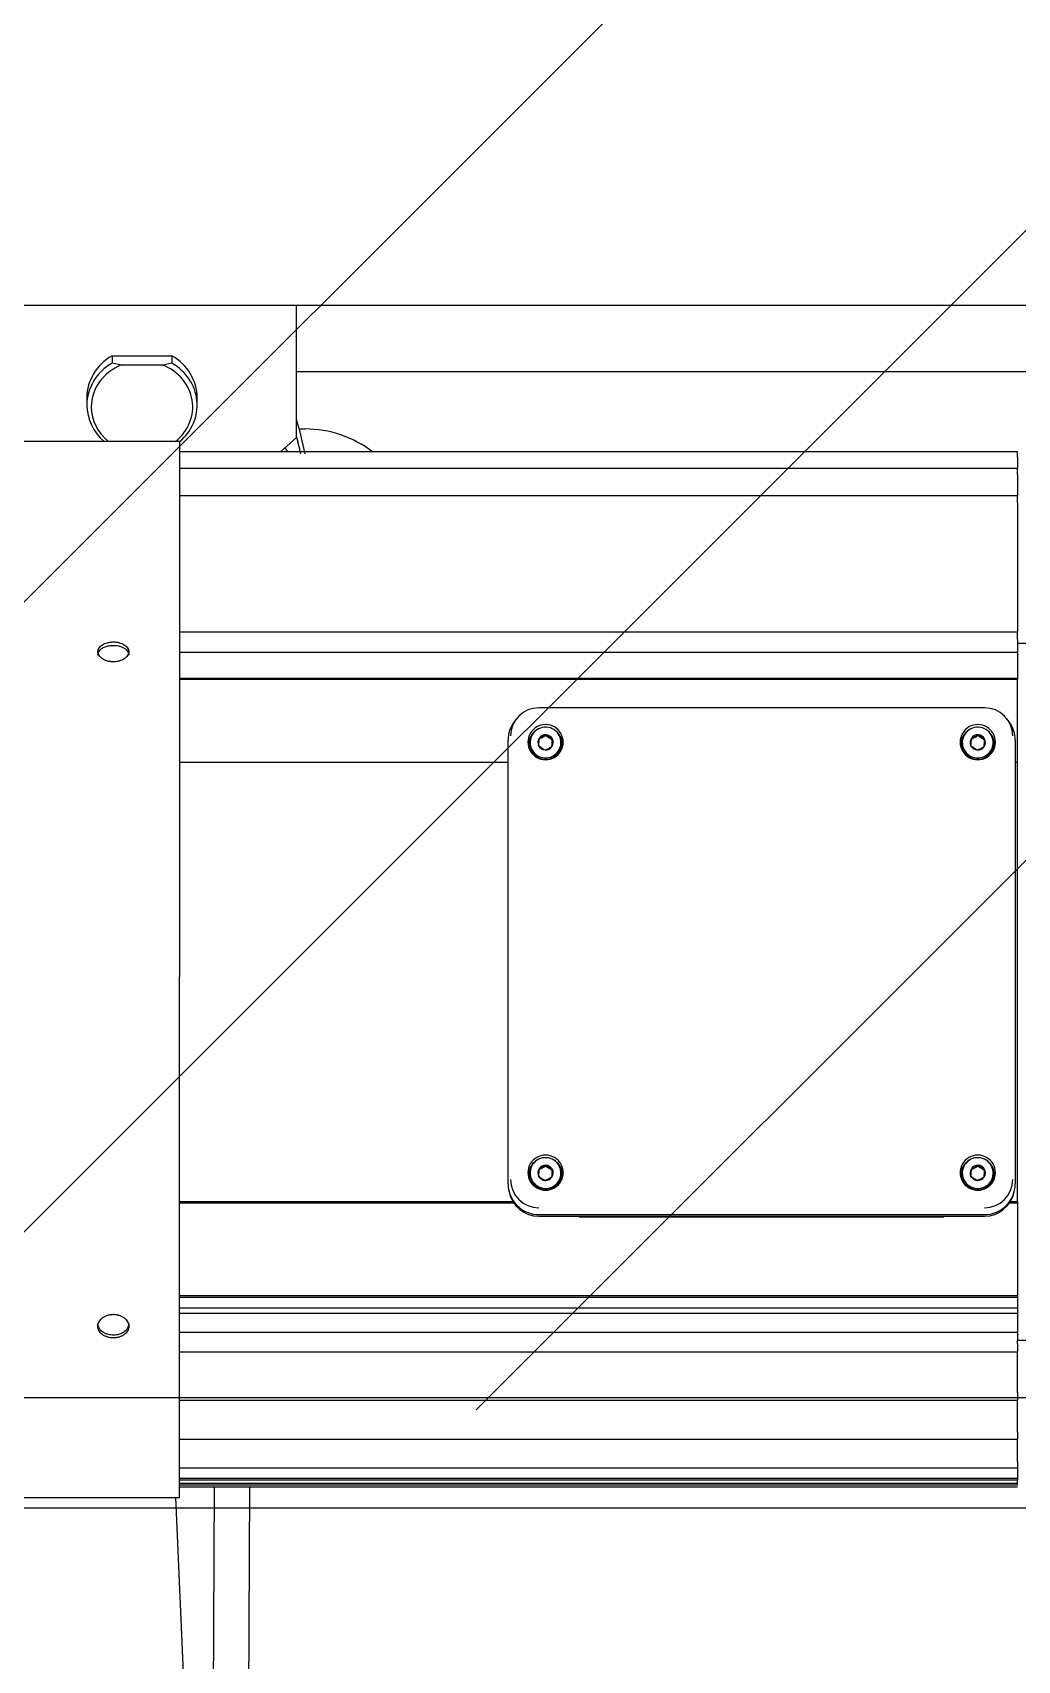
# Model space of a CAD drawing. Extents: x -599358 to 2865263, y -1062760 to 486533.
# Drawn here: x 246598 to 246949, y -693038 to -692458 of the extents above; entities that cross this region are included whole.
import ezdxf

# ---------------------------------------------------------------- set-up
doc = ezdxf.new("R2010")
doc.units = 0
for name, color, linetype in [('A-HATCH-1', 252, 'Continuous'), ('EWHS5T6M-1', 7, 'Continuous'), ('EWHS5T6M-3', 7, 'Continuous'), ('FHSGH10105-主梁-06', 7, 'Continuous'), ('零件1^葫芦小车', 7, 'Continuous')]:
    doc.layers.add(name, color=color, linetype=linetype)

msp = doc.modelspace()

# ---------------------------------------------------------------- hatches: boundary and pattern name
at = {"layer": 'A-HATCH-1'}
h = msp.add_hatch(dxfattribs=at)
h.set_pattern_fill('ANSI31', color=4, scale=100)
h.set_pattern_definition([(45, (1989370.97, -1271056.52), (-112.253202, 112.253202), [])])
h.paths.add_polyline_path([(244910.57, -692074.03), (252695.32, -692074.03), (252695.32, -692949.03), (244910.57, -692949.03)])

# ---------------------------------------------------------------- linework, layer by layer
at = {"layer": 'EWHS5T6M-1', "color": 4, "linetype": 'Continuous'}
msp.add_line((246694.88, -692599.46), (246692.76, -692599.46), dxfattribs=at)
for centre, radius, start, end in [((246548.73, -692638.74), 149.29, 11.75939, 16.68559), ((246694.88, -692638.74), 39.29, 52.41138, 90), ((246548.73, -692638.74), 147.71, 11.8863, 14.5143)]:
    msp.add_arc(centre, radius, start, end, dxfattribs=at)
at = {"layer": 'EWHS5T6M-3', "color": 4, "linetype": 'Continuous'}
for p, q in [((247054.73, -692555.46), (246140.16, -692555.46)), ((246691.73, -692602.52), (246691.73, -692555.46)), ((246626.08, -692573.33), (246626.08, -692575.98)), ((246626.08, -692573.33), (246647.39, -692573.33)), ((246629.36, -692576.65), (246626.08, -692575.98)), ((246644.11, -692576.65), (246629.36, -692576.65)), ((246647.39, -692575.98), (246644.11, -692576.65)), ((246647.39, -692573.33), (246647.39, -692575.98)), ((246617.09, -692588.28), (246617.09, -692590.94)), ((246656.38, -692590.94), (246656.38, -692588.28)), ((246650.09, -692603.89), (246514.16, -692603.89)), ((246650.09, -692603.89), (246650.09, -692794.68)), ((246691.73, -692602.52), (246686.12, -692607.61)), ((246948.66, -692607.61), (246650.09, -692607.61)), ((246948.66, -692609.54), (246948.66, -692607.61)), ((246948.66, -692609.54), (246948.66, -692613.51)), ((246948.66, -692613.51), (246650.09, -692613.51)), ((246948.66, -692615.7), (246948.66, -692613.51)), ((246948.66, -692615.7), (246948.66, -692623.33)), ((246948.66, -692623.33), (246650.09, -692623.33)), ((246948.66, -692625.77), (246948.66, -692623.33)), ((246948.66, -692625.77), (246948.66, -692671.83)), ((246948.66, -692671.83), (246650.09, -692671.83)), ((246948.66, -692674.51), (246948.66, -692671.83)), ((246948.66, -692674.51), (246948.66, -692675.91)), ((246948.66, -692675.91), (246948.66, -692676.06)), ((246973.81, -692675.91), (246948.66, -692675.91)), ((246948.66, -692676.06), (246948.66, -692688.68)), ((246948.66, -692679.08), (246650.09, -692679.08)), ((246650.09, -692688.27), (246948.66, -692688.27)), ((246948.66, -692688.68), (246650.09, -692688.68)), ((246948.66, -692689.51), (246948.66, -692688.68)), ((246948.66, -692718.21), (246948.66, -692689.51)), ((246936.88, -692698.81), (246778.16, -692698.81)), ((246770.08, -692702.84), (246769.36, -692703.81)), ((246945.69, -692703.81), (246944.96, -692702.84)), ((246767.16, -692868.49), (246767.16, -692710.38)), ((246775.02, -692711.2), (246775.02, -692711.7)), ((246778.09, -692712.65), (246778.24, -692709.94)), ((246778.24, -692709.94), (246780.66, -692708.71)), ((246778.24, -692709.94), (246778.24, -692709.67)), ((246780.66, -692708.71), (246780.66, -692708.44)), ((246780.66, -692708.71), (246782.95, -692710.19)), ((246786.02, -692711.7), (246786.02, -692711.2)), ((246929.02, -692711.2), (246929.02, -692711.7)), ((246932.09, -692712.65), (246932.24, -692709.94)), ((246932.24, -692709.94), (246934.66, -692708.71)), ((246932.24, -692709.94), (246932.24, -692709.67)), ((246934.66, -692708.71), (246934.66, -692708.44)), ((246934.66, -692708.71), (246936.95, -692710.19)), ((246940.02, -692711.7), (246940.02, -692711.2)), ((246947.88, -692710.38), (246947.88, -692868.49)), ((246650.09, -692718.21), (246767.16, -692718.21)), ((246947.88, -692718.21), (246948.66, -692718.21)), ((246948.66, -692874.76), (246948.66, -692718.21)), ((246650.09, -692980.21), (246650.09, -692794.68)), ((246778.24, -692863.36), (246780.66, -692862.13)), ((246780.66, -692862.13), (246780.66, -692861.86)), ((246780.66, -692862.13), (246782.95, -692863.61)), ((246932.24, -692863.36), (246934.66, -692862.13)), ((246934.66, -692862.13), (246934.66, -692861.86)), ((246934.66, -692862.13), (246936.95, -692863.61)), ((246775.02, -692864.62), (246775.02, -692865.11)), ((246778.09, -692866.07), (246778.24, -692863.36)), ((246778.24, -692863.36), (246778.24, -692863.08)), ((246786.02, -692865.11), (246786.02, -692864.62)), ((246929.02, -692864.62), (246929.02, -692865.11)), ((246932.09, -692866.07), (246932.24, -692863.36)), ((246932.24, -692863.36), (246932.24, -692863.08)), ((246940.02, -692865.11), (246940.02, -692864.62)), ((246767.38, -692870.67), (246767.52, -692871.33)), ((246947.52, -692871.33), (246947.66, -692870.67)), ((246650.09, -692874.76), (246768.86, -692874.76)), ((246650.09, -692875.3), (246769.21, -692875.3)), ((246778.16, -692879.44), (246936.88, -692879.44)), ((246945.83, -692875.3), (246948.66, -692875.3)), ((246946.18, -692874.76), (246948.66, -692874.76)), ((246948.66, -692874.76), (246948.66, -692875.3)), ((246948.66, -692875.3), (246948.66, -692907.18)), ((246778.16, -692879.99), (246936.88, -692879.99)), ((246793.33, -692880.25), (246921.71, -692880.25)), ((246650.09, -692908.28), (246948.66, -692908.28)), ((246948.66, -692907.18), (246948.66, -692908.28)), ((246948.66, -692907.87), (246948.66, -692923.93)), ((246650.09, -692908.89), (246948.66, -692908.89)), ((246948.66, -692912.76), (246650.09, -692912.76)), ((246948.66, -692914.74), (246650.09, -692914.74)), ((246948.66, -692921.47), (246650.09, -692921.47)), ((246948.66, -692923.93), (246948.66, -692924.18)), ((246948.66, -692925.44), (246948.66, -692924.18)), ((246948.66, -692924.18), (246973.81, -692924.18)), ((246948.66, -692925.44), (246948.66, -692928.36)), ((246650.09, -692928.36), (246948.66, -692928.36)), ((246948.66, -692942.85), (246948.66, -692928.36)), ((246948.66, -692942.85), (246948.66, -692945.56)), ((246650.09, -692945.56), (246948.66, -692945.56)), ((246948.66, -692956.97), (246948.66, -692945.56)), ((246650.09, -692959.45), (246948.66, -692959.45)), ((246948.66, -692956.97), (246948.66, -692959.45)), ((246948.66, -692958.05), (246948.66, -692959.45)), ((246948.66, -692967.47), (246948.66, -692959.45)), ((246948.66, -692967.47), (246948.66, -692959.45)), ((246650.09, -692969.69), (246948.66, -692969.69)), ((246948.66, -692967.47), (246948.66, -692969.69)), ((246948.66, -692967.47), (246948.66, -692969.69)), ((246948.66, -692969.69), (246948.66, -692973.32)), ((246948.66, -692969.69), (246948.66, -692973.32)), ((246650.09, -692973.32), (246948.66, -692973.32)), ((246650.09, -692973.97), (246948.66, -692973.97)), ((246650.09, -692975.13), (246948.66, -692975.13)), ((246650.09, -692975.78), (246948.66, -692975.78)), ((246650.09, -692976.49), (246948.66, -692976.49)), ((246650.09, -692980.21), (246650.09, -692976.49)), ((246650.09, -692976.49), (246948.66, -692976.49)), ((246948.66, -692973.32), (246948.66, -692973.97)), ((246948.66, -692973.32), (246948.66, -692973.97)), ((246948.66, -692975.13), (246948.66, -692973.97)), ((246948.66, -692975.13), (246948.66, -692973.97)), ((246948.66, -692975.78), (246948.66, -692975.13)), ((246948.66, -692975.78), (246948.66, -692975.13)), ((246514.16, -692980.21), (246650.09, -692980.21)), ((246514.16, -692980.21), (246650.09, -692980.21))]:
    msp.add_line(p, q, dxfattribs=at)
for centre, radius, start, end in [((246239.33, -692682.25), 539.61, 356.7996, 357.08751), ((246764.64, -692679.81), 32.81, 294.49157, 299.24243), ((246800.74, -692679.96), 34.84, 234.81915, 239.29072), ((246237.06, -692682.13), 546.59, 356.80144, 357.08567), ((246393.33, -692682.25), 539.61, 356.7996, 357.08751), ((246918.64, -692679.81), 32.81, 294.49157, 299.24243), ((246954.74, -692679.96), 34.84, 234.81915, 239.29072), ((246391.06, -692682.13), 546.59, 356.80144, 357.08567), ((246798.19, -692683.87), 34.88, 234.82126, 239.28861), ((246766.76, -692683.98), 32.83, 294.49322, 299.24078), ((246952.19, -692683.87), 34.88, 234.82126, 239.28861), ((246920.76, -692683.98), 32.83, 294.49322, 299.24078), ((246764.64, -692833.23), 32.81, 294.49157, 299.24243), ((246800.74, -692833.38), 34.84, 234.81915, 239.29072), ((246918.64, -692833.23), 32.81, 294.49157, 299.24243), ((246954.74, -692833.38), 34.84, 234.81915, 239.29072), ((246239.33, -692835.67), 539.61, 356.7996, 357.08751), ((246798.19, -692837.28), 34.88, 234.82126, 239.28861), ((246766.76, -692837.39), 32.83, 294.49322, 299.24078), ((246237.06, -692835.54), 546.59, 356.80144, 357.08567), ((246393.33, -692835.67), 539.61, 356.7996, 357.08751), ((246952.19, -692837.28), 34.88, 234.82126, 239.28861), ((246920.76, -692837.39), 32.83, 294.49322, 299.24078), ((246391.06, -692835.54), 546.59, 356.80144, 357.08567), ((246793.15, -692877.13), 3.12, 258.83111, 273.32477), ((246921.89, -692877.13), 3.12, 266.6761, 281.16801)]:
    msp.add_arc(centre, radius, start, end, dxfattribs=at)
for centre, major_axis, ratio, start_param, end_param in [((246636.73, -692588.28), (-19.64, 0), 0.906308, 5.285902, 6.283185), ((246636.73, -692590.94), (19.64, 0), 0.906308, 2.144309, 3.141593), ((246636.73, -692591.6), (18.07, 0), 0.906308, 1.990908, 3.141593), ((246636.73, -692591.6), (-18.07, 0), 0.906308, 2.292842, 4.292278), ((246636.73, -692588.28), (-19.64, 0), 0.906308, 3.141593, 4.138876), ((246636.73, -692590.94), (-19.64, 0), 0.906308, 2.318559, 4.138876), ((246636.73, -692590.94), (-19.64, 0), 0.906308, 0, 0.814997), ((246636.73, -692591.6), (-18.07, 0), 0.906308, 0, 0.84875), ((246754.59, -692568.98), (78.57, 0), 0.906308, 3.692209, 3.714995), ((246778.16, -692708.86), (-10.09, 0), 0.996195, 4.712389, 6.283185), ((246936.88, -692708.86), (-10.09, 0), 0.996195, 3.141593, 4.712389), ((246778.16, -692710.38), (-11, 0), 0.996195, 5.640904, 6.283185), ((246780.52, -692711.08), (6.29, 0), 0.996195, 1.570796, 4.712389), ((246780.52, -692711.08), (-6.29, 0), 0.996195, 1.570796, 4.712389), ((246934.52, -692711.08), (6.29, 0), 0.996195, 1.570796, 4.712389), ((246934.52, -692711.08), (-6.29, 0), 0.996195, 1.570796, 4.712389), ((246936.88, -692710.38), (11, 0), 0.996195, 0, 0.642281), ((246780.52, -692711.7), (5.92, 0), 0.996195, 2.123451, 3.742624), ((246780.52, -692711.2), (5.5, 0), 0.996195, 1.517654, 4.659247), ((246780.52, -692711.15), (2.72, 0), 0.996195, 2.564851, 3.612049), ((246780.52, -692711.15), (2.72, 0), 0.996195, 1.517654, 2.564851), ((246780.52, -692711.2), (-5.5, 0), 0.996195, 1.517654, 4.659247), ((246780.52, -692711.15), (2.72, 0), 0.996195, 0.470456, 1.517654), ((246780.52, -692711.15), (-2.72, 0), 0.996195, 2.564851, 3.612049), ((246780.52, -692711.7), (-5.92, 0), 0.996195, 2.540562, 4.159734), ((246934.52, -692711.7), (5.92, 0), 0.996195, 2.123451, 3.742624), ((246934.52, -692711.2), (5.5, 0), 0.996195, 1.517654, 4.659247), ((246934.52, -692711.15), (2.72, 0), 0.996195, 2.564851, 3.612049), ((246934.52, -692711.15), (2.72, 0), 0.996195, 1.517654, 2.564851), ((246934.52, -692711.2), (-5.5, 0), 0.996195, 1.517654, 4.659247), ((246934.52, -692711.15), (2.72, 0), 0.996195, 0.470456, 1.517654), ((246934.52, -692711.15), (-2.72, 0), 0.996195, 2.564851, 3.612049), ((246934.52, -692711.7), (-5.92, 0), 0.996195, 2.540562, 4.159734), ((246780.52, -692711.7), (5.5, 0), 0.996195, 3.141593, 4.659247), ((246780.52, -692711.15), (-2.72, 0), 0.996195, 0.470456, 1.517654), ((246780.52, -692711.7), (-5.5, 0), 0.996195, 1.517654, 3.141593), ((246780.52, -692711.15), (-2.72, 0), 0.996195, 1.517654, 2.564851), ((246934.52, -692711.7), (5.5, 0), 0.996195, 3.141593, 4.659247), ((246934.52, -692711.15), (-2.72, 0), 0.996195, 0.470456, 1.517654), ((246934.52, -692711.7), (-5.5, 0), 0.996195, 1.517654, 3.141593), ((246934.52, -692711.15), (-2.72, 0), 0.996195, 1.517654, 2.564851), ((246780.52, -692864.49), (6.29, 0), 0.996195, 1.570796, 4.712389), ((246780.52, -692865.11), (5.92, 0), 0.996195, 2.123451, 3.742624), ((246780.52, -692864.62), (5.5, 0), 0.996195, 1.517654, 4.659247), ((246780.52, -692864.56), (2.72, 0), 0.996195, 1.517654, 2.564851), ((246780.52, -692864.62), (-5.5, 0), 0.996195, 1.517654, 4.659247), ((246780.52, -692864.49), (-6.29, 0), 0.996195, 1.570796, 4.712389), ((246780.52, -692864.56), (2.72, 0), 0.996195, 0.470456, 1.517654), ((246780.52, -692865.11), (-5.92, 0), 0.996195, 2.540562, 4.159734), ((246934.52, -692864.49), (6.29, 0), 0.996195, 1.570796, 4.712389), ((246934.52, -692865.11), (5.92, 0), 0.996195, 2.123451, 3.742624), ((246934.52, -692864.62), (5.5, 0), 0.996195, 1.517654, 4.659247), ((246934.52, -692864.56), (2.72, 0), 0.996195, 1.517654, 2.564851), ((246934.52, -692864.62), (-5.5, 0), 0.996195, 1.517654, 4.659247), ((246934.52, -692864.49), (-6.29, 0), 0.996195, 1.570796, 4.712389), ((246934.52, -692864.56), (2.72, 0), 0.996195, 0.470456, 1.517654), ((246934.52, -692865.11), (-5.92, 0), 0.996195, 2.540562, 4.159734), ((246778.16, -692866.97), (10.09, 0), 0.996195, 3.141593, 4.712389), ((246780.52, -692865.11), (5.5, 0), 0.996195, 3.141593, 4.659247), ((246780.52, -692864.56), (2.72, 0), 0.996195, 2.564851, 3.612049), ((246780.52, -692864.56), (-2.72, 0), 0.996195, 0.470456, 1.517654), ((246780.52, -692865.11), (-5.5, 0), 0.996195, 1.517654, 3.141593), ((246780.52, -692864.56), (-2.72, 0), 0.996195, 1.517654, 2.564851), ((246780.52, -692864.56), (-2.72, 0), 0.996195, 2.564851, 3.612049), ((246934.52, -692865.11), (5.5, 0), 0.996195, 3.141593, 4.659247), ((246934.52, -692864.56), (2.72, 0), 0.996195, 2.564851, 3.612049), ((246934.52, -692864.56), (-2.72, 0), 0.996195, 0.470456, 1.517654), ((246934.52, -692865.11), (-5.5, 0), 0.996195, 1.517654, 3.141593), ((246934.52, -692864.56), (-2.72, 0), 0.996195, 1.517654, 2.564851), ((246934.52, -692864.56), (-2.72, 0), 0.996195, 2.564851, 3.612049), ((246936.88, -692866.97), (10.09, 0), 0.996195, 4.712389, 6.283185), ((246778.16, -692868.49), (-11, 0), 0.996195, 6.283185, 7.853982), ((246778.16, -692869.17), (-10.86, 0), 0.996195, 0.20086, 1.570796), ((246936.88, -692868.49), (11, 0), 0.996195, 4.712389, 6.283185), ((246936.88, -692869.17), (-10.86, 0), 0.996195, 1.570796, 2.940732)]:
    msp.add_ellipse(centre, major_axis=major_axis, ratio=ratio, start_param=start_param, end_param=end_param, dxfattribs=at)
for points, knots in [([(246626.52, -692682.42), (246626.43, -692682.42), (246626.25, -692682.42), (246625.98, -692682.41), (246625.71, -692682.38), (246625.36, -692682.34), (246624.92, -692682.27), (246624.41, -692682.15), (246623.92, -692682), (246623.31, -692681.75), (246622.61, -692681.37), (246621.92, -692680.82), (246621.41, -692680.19), (246621.09, -692679.52), (246620.99, -692678.82), (246621.09, -692678.13), (246621.41, -692677.47), (246621.92, -692676.86), (246622.61, -692676.34), (246623.44, -692675.91), (246624.24, -692675.64), (246624.92, -692675.49), (246625.44, -692675.41), (246625.98, -692675.36), (246626.34, -692675.35), (246626.52, -692675.35)], [0, 0, 0, 0, 0.015617, 0.031217, 0.046838, 0.062519, 0.093859, 0.125183, 0.156348, 0.187563, 0.250185, 0.312521, 0.375062, 0.437522, 0.499933, 0.562494, 0.624855, 0.687415, 0.749875, 0.812345, 0.87492, 0.906097, 0.937303, 0.968653, 1, 1, 1, 1]), ([(246621.02, -692680.02), (246621.02, -692679.62), (246621.26, -692678.71), (246622.37, -692677.61), (246623.89, -692676.92), (246625.25, -692676.6), (246626.13, -692676.57), (246626.52, -692676.56)], [0.500163, 0.500163, 0.500163, 0.500163, 0.6080037, 0.7495025, 0.8480688, 0.931583, 1, 1, 1, 1]), ([(246626.52, -692675.35), (246626.62, -692675.35), (246626.83, -692675.35), (246627.14, -692675.37), (246627.44, -692675.4), (246627.74, -692675.43), (246628.04, -692675.48), (246628.33, -692675.54), (246628.86, -692675.67), (246629.6, -692675.91), (246630.43, -692676.34), (246631.12, -692676.86), (246631.63, -692677.46), (246631.95, -692678.12), (246632.05, -692678.82), (246631.95, -692679.51), (246631.64, -692680.19), (246631.13, -692680.81), (246630.44, -692681.37), (246629.6, -692681.82), (246628.8, -692682.11), (246628.12, -692682.27), (246627.6, -692682.36), (246627.06, -692682.41), (246626.7, -692682.42), (246626.52, -692682.42)], [0, 0, 0, 0, 0.017969, 0.035808, 0.053574, 0.071324, 0.089115, 0.107004, 0.125048, 0.18751, 0.2499, 0.312443, 0.374783, 0.437331, 0.499754, 0.56222, 0.624775, 0.687117, 0.749694, 0.81201, 0.874549, 0.905951, 0.937122, 0.96837, 1, 1, 1, 1]), ([(246626.52, -692676.56), (246626.81, -692676.56), (246627.43, -692676.58), (246628.41, -692676.74), (246629.45, -692677.05), (246630.74, -692677.68), (246631.78, -692678.71), (246632.02, -692679.62), (246632.02, -692680.02), (246632.02, -692680.02)], [0, 0, 0, 0, 0.0498308, 0.1081871, 0.1750598, 0.2504376, 0.3920247, 0.4999332, 0.5001595, 0.5001595, 0.5001595, 0.5001595]), ([(246626.52, -692923.4), (246626.43, -692923.4), (246626.25, -692923.4), (246625.98, -692923.38), (246625.71, -692923.36), (246625.36, -692923.31), (246624.92, -692923.23), (246624.41, -692923.1), (246623.92, -692922.92), (246623.31, -692922.65), (246622.61, -692922.22), (246621.92, -692921.59), (246621.41, -692920.86), (246621.09, -692920.07), (246620.99, -692919.25), (246621.09, -692918.42), (246621.41, -692917.62), (246621.92, -692916.87), (246622.61, -692916.22), (246623.44, -692915.68), (246624.24, -692915.35), (246624.92, -692915.16), (246625.44, -692915.05), (246625.98, -692914.99), (246626.34, -692914.98), (246626.52, -692914.98)], [0, 0, 0, 0, 0.015617, 0.031217, 0.046838, 0.062519, 0.093859, 0.125183, 0.156348, 0.187563, 0.250185, 0.312521, 0.375062, 0.437522, 0.499933, 0.562494, 0.624855, 0.687415, 0.749875, 0.812345, 0.87492, 0.906097, 0.937303, 0.968653, 1, 1, 1, 1]), ([(246626.52, -692922.39), (246626.24, -692922.38), (246625.62, -692922.36), (246624.64, -692922.17), (246623.59, -692921.8), (246622.3, -692921.04), (246621.26, -692919.81), (246621.02, -692918.71), (246621.02, -692918.24), (246621.02, -692918.24)], [0, 0, 0, 0, 0.0496998, 0.1080452, 0.1750266, 0.2506324, 0.3922836, 0.5000874, 0.500163, 0.500163, 0.500163, 0.500163]), ([(246626.52, -692914.98), (246626.62, -692914.98), (246626.83, -692914.98), (246627.14, -692915), (246627.44, -692915.03), (246627.74, -692915.08), (246628.04, -692915.14), (246628.33, -692915.22), (246628.86, -692915.37), (246629.6, -692915.68), (246630.43, -692916.22), (246631.12, -692916.87), (246631.63, -692917.61), (246631.95, -692918.41), (246632.05, -692919.24), (246631.95, -692920.07), (246631.64, -692920.86), (246631.13, -692921.58), (246630.44, -692922.21), (246629.6, -692922.73), (246628.8, -692923.05), (246628.12, -692923.23), (246627.6, -692923.33), (246627.06, -692923.39), (246626.7, -692923.4), (246626.52, -692923.4)], [0, 0, 0, 0, 0.017969, 0.035808, 0.053574, 0.071324, 0.089115, 0.107004, 0.125048, 0.18751, 0.2499, 0.312443, 0.374783, 0.437331, 0.499754, 0.56222, 0.624775, 0.687117, 0.749694, 0.81201, 0.874549, 0.905951, 0.937122, 0.96837, 1, 1, 1, 1]), ([(246632.02, -692918.24), (246632.02, -692918.71), (246631.78, -692919.8), (246630.68, -692921.12), (246629.16, -692921.95), (246627.79, -692922.33), (246626.91, -692922.37), (246626.52, -692922.39)], [0.5001595, 0.5001595, 0.5001595, 0.5001595, 0.6077712, 0.7492495, 0.8479785, 0.9315772, 1, 1, 1, 1])]:
    msp.add_open_spline(points, degree=3, knots=knots, dxfattribs=at)
at = {"layer": 'FHSGH10105-主梁-06', "color": 4, "linetype": 'Continuous'}
for p, q in [((247055.52, -692579.03), (246691.73, -692579.03)), ((252441.53, -692944.74), (244910.57, -692944.74)), ((252434.85, -692984.03), (244910.57, -692984.03))]:
    msp.add_line(p, q, dxfattribs=at)
at = {"layer": '零件1^葫芦小车', "color": 4, "linetype": 'Continuous'}
for p, q in [((246662.5, -692976.49), (246660.7, -693308.84)), ((246673.42, -693300.31), (246675.14, -692976.49)), ((246671.33, -693483.16), (246648.75, -692980.21))]:
    msp.add_line(p, q, dxfattribs=at)

doc.saveas('drawing.dxf')
